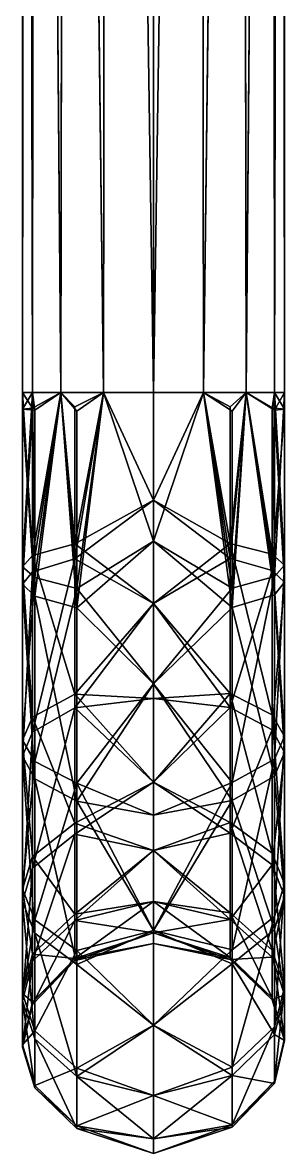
# Model space of a CAD drawing. Extents: x -65 to 65, y -716 to 0.
# Drawn here: x -20 to 20, y -716 to -543.6 of the extents above; entities that cross this region are included whole.
import ezdxf

# ---------------------------------------------------------------- set-up
doc = ezdxf.new("R2010")
doc.units = 0
doc.layers.get('0').update_dxf_attribs({"linetype": 'CONTINUOUS'})

msp = doc.modelspace()

# ---------------------------------------------------------------- meshes
at = {"color": 7}
mesh = msp.add_polyface(dxfattribs=at)
corners = [(-19.49, -126.75, 3.54), (-20, -126.57, 0.03), (-20, -600), (-19.51, -126.74, -3.48), (19.51, -126.74, -3.48), (20, -126.57, 0.03), (20, -600), (19.49, -126.75, 3.54), (-19.49, -126.75, -196.46), (-20, -126.57, -199.97), (-20, -600, -200), (-19.51, -126.74, -203.48), (-18.13, -127.19, -206.75), (-18.48, -600, -206.12), (19.51, -126.74, -203.48), (18.48, -600, -206.12), (18.13, -127.19, -206.75), (20, -126.57, -199.97), (20, -600, -200), (19.49, -126.75, -196.46), (0, -130, -216), (0, -130, -220.6), (7.05, -129.58, -214.97), (0, -130, -178.48), (7.02, -129.59, -185.02), (11.74, -128.91, -178.48), (0, -130, -184), (13.35, -128.5, -188.09), (13.39, -128.49, -211.88), (11.74, -128.91, -220.6), (-7.05, -129.58, -214.97), (-11.74, -128.91, -220.6), (-13.39, -128.49, -211.88), (-13.35, -128.5, -188.09), (-7.02, -129.59, -185.02), (-11.74, -128.91, -178.48), (0, -130, -16), (0, -130, -21.48), (7.05, -129.58, -14.97), (0, -130, 20.4), (7.02, -129.59, 14.98), (11.74, -128.91, 20.4), (0, -130, 16), (13.35, -128.5, 11.91), (13.39, -128.49, -11.88), (11.74, -128.91, -21.48), (-7.05, -129.58, -14.97), (-11.74, -128.91, -21.48), (-13.39, -128.49, -11.88), (-13.35, -128.5, 11.91), (-7.02, -129.59, 14.98), (-11.74, -128.91, 20.4)]
mesh.append_faces([[corners[k] for k in face] for face in [(23, 24, 25, 23), (22, 21, 29, 22), (21, 30, 31, 21), (39, 40, 41, 39), (38, 37, 45, 38), (37, 46, 47, 37)]], dxfattribs={"vtx0": -1, "vtx3": -1, "color": 7})
mesh.append_faces([[corners[k] for k in face] for face in [(20, 21, 22, 20), (26, 23, 34, 26), (36, 37, 38, 36), (42, 39, 50, 42)]], dxfattribs={"vtx1": -1, "vtx3": -1, "color": 7})
mesh.append_faces([[corners[k] for k in face] for face in [(23, 26, 24, 23), (21, 20, 30, 21), (23, 35, 34, 23), (39, 42, 40, 39), (37, 36, 46, 37), (39, 51, 50, 39)]], dxfattribs={"vtx2": -1, "vtx3": -1, "color": 7})
mesh.append_faces([[corners[k] for k in face] for face in [(0, 1, 2, 0), (1, 3, 2, 1), (4, 5, 6, 4), (5, 7, 6, 5), (8, 9, 10, 8), (9, 11, 10, 9), (11, 12, 13, 11), (14, 15, 16, 14), (14, 17, 18, 14), (17, 19, 18, 17), (24, 27, 25, 24), (28, 22, 29, 28), (30, 32, 31, 30), (33, 34, 35, 33), (40, 43, 41, 40), (44, 38, 45, 44), (46, 48, 47, 46), (49, 50, 51, 49)]], dxfattribs={"vtx3": -1, "color": 7})
mesh = msp.add_polyface(dxfattribs=at)
corners = [(-14.14, -600, -11.31), (-13.39, -128.49, -11.88), (-7.65, -600, -14.78), (-20, -600), (-19.51, -126.74, -3.48), (-18.48, -600, -6.12), (-18.48, -600, 6.12), (-19.49, -126.75, 3.54), (-7.65, -600, 14.78), (-13.35, -128.5, 11.91), (-14.14, -600, 11.31), (0, -600, 16), (-7.02, -129.59, 14.98), (-18.1, -127.2, 6.81), (-18.13, -127.19, -6.75), (14.14, -600, 11.31), (13.35, -128.5, 11.91), (7.65, -600, 14.78), (20, -600), (19.49, -126.75, 3.54), (18.48, -600, 6.12), (18.48, -600, -6.12), (19.51, -126.74, -3.48), (7.65, -600, -14.78), (13.39, -128.49, -11.88), (14.14, -600, -11.31), (0, -600, -16), (7.05, -129.58, -14.97), (18.13, -127.19, -6.75), (18.1, -127.2, 6.81), (-18.5, -602.36, -6.1), (-12, -602.19, -12.83), (11.7, -602.18, -13), (18.13, -602.34, -6.78), (19.99, -602.5, -0.54), (-14.14, -600, -211.31), (-13.39, -128.49, -211.88), (-7.65, -600, -214.78), (-18.48, -600, -193.88), (-19.49, -126.75, -196.46), (-20, -600, -200), (-7.65, -600, -185.22), (-13.35, -128.5, -188.09), (-14.14, -600, -188.69), (0, -600, -184), (-7.02, -129.59, -185.02), (-18.1, -127.2, -193.19), (-18.48, -600, -206.12), (-18.13, -127.19, -206.75), (-7.05, -129.58, -214.97), (0, -600, -216), (14.14, -600, -188.69), (13.35, -128.5, -188.09), (7.65, -600, -185.22), (20, -600, -200), (19.49, -126.75, -196.46), (18.48, -600, -193.88), (7.65, -600, -214.78), (13.39, -128.49, -211.88), (14.14, -600, -211.31), (7.05, -129.58, -214.97), (18.13, -127.19, -206.75), (18.48, -600, -206.12), (18.1, -127.2, -193.19), (7.02, -129.59, -185.02)]
mesh.append_faces([[corners[k] for k in face] for face in [(2, 31, 0, 2), (25, 32, 23, 25)]], dxfattribs={"vtx0": -1, "vtx1": -1, "vtx3": -1, "color": 7})
mesh.append_faces([[corners[k] for k in face] for face in [(10, 13, 6, 10), (25, 28, 21, 25), (43, 46, 38, 43), (59, 61, 62, 59)]], dxfattribs={"vtx0": -1, "vtx2": -1, "vtx3": -1, "color": 7})
mesh.append_faces([[corners[k] for k in face] for face in [(8, 9, 10, 8), (11, 12, 8, 11), (23, 24, 25, 23), (26, 27, 23, 26), (5, 0, 30, 5), (41, 42, 43, 41), (44, 45, 41, 44), (57, 58, 59, 57), (50, 60, 57, 50)]], dxfattribs={"vtx0": -1, "vtx3": -1, "color": 7})
mesh.append_faces([[corners[k] for k in face] for face in [(5, 14, 0, 5), (20, 29, 15, 20), (5, 30, 3, 5), (21, 33, 25, 21), (47, 48, 35, 47)]], dxfattribs={"vtx1": -1, "vtx2": -1, "vtx3": -1, "color": 7})
mesh.append_faces([[corners[k] for k in face] for face in [(0, 1, 2, 0), (15, 16, 17, 15), (35, 36, 37, 35), (37, 49, 50, 37), (51, 52, 53, 51), (56, 63, 51, 56), (53, 64, 44, 53)]], dxfattribs={"vtx1": -1, "vtx3": -1, "color": 7})
mesh.append_faces([[corners[k] for k in face] for face in [(3, 4, 5, 3), (6, 7, 3, 6), (18, 19, 20, 18), (21, 22, 18, 21), (18, 34, 21, 18), (38, 39, 40, 38), (54, 55, 56, 54)]], dxfattribs={"vtx2": -1, "vtx3": -1, "color": 7})
mesh = msp.add_polyface(dxfattribs=at)
corners = [(0, -130, -16), (0, -600, -16), (-7.05, -129.58, -14.97), (-13.39, -128.49, -11.88), (-14.14, -600, -11.31), (-18.13, -127.19, -6.75), (-19.49, -126.75, 3.54), (-18.48, -600, 6.12), (-18.1, -127.2, 6.81), (-13.35, -128.5, 11.91), (-7.65, -600, 14.78), (-7.02, -129.59, 14.98), (0, -130, 16), (0, -600, 16), (-14.14, -600, 11.31), (-19.51, -126.74, -3.48), (-18.48, -600, -6.12), (-7.65, -600, -14.78), (7.02, -129.59, 14.98), (13.35, -128.5, 11.91), (14.14, -600, 11.31), (18.1, -127.2, 6.81), (19.51, -126.74, -3.48), (18.48, -600, -6.12), (18.13, -127.19, -6.75), (13.39, -128.49, -11.88), (7.65, -600, -14.78), (7.05, -129.58, -14.97), (14.14, -600, -11.31), (19.49, -126.75, 3.54), (18.48, -600, 6.12), (7.65, -600, 14.78), (0, -130, -216), (0, -600, -216), (-7.05, -129.58, -214.97), (-13.39, -128.49, -211.88), (-14.14, -600, -211.31), (-18.13, -127.19, -206.75), (-20, -600, -200), (-19.51, -126.74, -203.48), (-18.48, -600, -206.12), (-19.49, -126.75, -196.46), (-18.48, -600, -193.88), (-18.1, -127.2, -193.19), (-13.35, -128.5, -188.09), (-7.65, -600, -185.22), (-7.02, -129.59, -185.02), (0, -130, -184), (0, -600, -184), (-14.14, -600, -188.69), (-7.65, -600, -214.78), (7.02, -129.59, -185.02), (13.35, -128.5, -188.09), (14.14, -600, -188.69), (18.1, -127.2, -193.19), (18.48, -600, -206.12), (19.51, -126.74, -203.48), (20, -600, -200), (13.39, -128.49, -211.88), (7.65, -600, -214.78), (7.05, -129.58, -214.97), (18.13, -127.19, -206.75), (14.14, -600, -211.31), (19.49, -126.75, -196.46), (18.48, -600, -193.88), (7.65, -600, -185.22)]
mesh.append_faces([[corners[k] for k in face] for face in [(9, 10, 11, 9), (2, 1, 17, 2), (25, 26, 27, 25), (18, 13, 31, 18), (44, 45, 46, 44), (58, 59, 60, 58)]], dxfattribs={"vtx0": -1, "vtx3": -1, "color": 7})
mesh.append_faces([[corners[k] for k in face] for face in [(0, 1, 2, 0), (3, 4, 5, 3), (12, 11, 13, 12), (9, 8, 14, 9), (12, 13, 18, 12), (19, 20, 21, 19), (0, 27, 1, 0), (25, 24, 28, 25), (32, 33, 34, 32), (35, 36, 37, 35), (47, 46, 48, 47), (44, 43, 49, 44), (47, 48, 51, 47), (52, 53, 54, 52), (32, 60, 33, 32), (58, 61, 62, 58)]], dxfattribs={"vtx1": -1, "vtx3": -1, "color": 7})
mesh.append_faces([[corners[k] for k in face] for face in [(3, 2, 17, 3), (19, 18, 31, 19), (38, 39, 40, 38), (35, 34, 50, 35), (55, 56, 57, 55), (52, 51, 65, 52)]], dxfattribs={"vtx2": -1, "vtx3": -1, "color": 7})
mesh.append_faces([[corners[k] for k in face] for face in [(6, 7, 8, 6), (15, 5, 16, 15), (22, 23, 24, 22), (29, 21, 30, 29), (41, 42, 43, 41), (63, 54, 64, 63)]], dxfattribs={"vtx3": -1, "color": 7})
mesh = msp.add_polyface(dxfattribs=at)
corners = [(0, -616.4, -182.41), (-7.65, -600, -185.22), (-12, -623.05, -184.1), (0, -632.14, -177.6), (-18.5, -624.82, -190.59), (-20, -600, -200), (-19.99, -626.56, -196.94), (-18.5, -649.51, -179.82), (-12, -645.96, -174.1), (-14.14, -600, -188.69), (-18.13, -628.21, -202.96), (-14.14, -600, -211.31), (-11.7, -629.86, -208.96), (-18.13, -656.27, -190.72), (-19.99, -652.98, -185.42), (-18.48, -600, -206.12), (-7.65, -600, -214.78), (0, -622.64, -213.79), (0, -622.64, 13.79), (-11.7, -632.83, 8.1), (0, -644.39, 7.16), (-18.13, -602.68, 6.72), (-19.99, -602.52, 0.48), (-18.13, -631.03, 2.15), (-14.14, -600, 11.31), (-7.65, -600, -14.78), (0, -616.4, -17.59), (-12, -625.34, -16.56), (-12, -648.08, -27.26), (0, -632.14, -22.4), (0, -646.66, -169.84), (0, -644.39, -207.16), (-18.5, -651.79, -21.64), (-18.5, -627.3, -10.13), (-19.99, -655.43, -16.15), (-19.99, -629.21, -3.83), (-18.5, -602.36, -6.1), (-14.14, -600, -11.31), (-11.7, -602.83, 12.94), (-7.65, -600, 14.78), (-11.7, -662.3, -5.75)]
mesh.append_faces([[corners[k] for k in face] for face in [(4, 6, 7, 4), (10, 6, 15, 10), (21, 22, 23, 21), (33, 35, 36, 33)]], dxfattribs={"vtx0": -1, "vtx1": -1, "vtx3": -1, "color": 7})
mesh.append_faces([[corners[k] for k in face] for face in [(4, 5, 6, 4), (10, 14, 6, 10), (33, 34, 35, 33), (36, 35, 22, 36)]], dxfattribs={"vtx0": -1, "vtx2": -1, "vtx3": -1, "color": 7})
mesh.append_faces([[corners[k] for k in face] for face in [(0, 1, 2, 0), (4, 8, 2, 4), (25, 26, 27, 25), (23, 40, 19, 23)]], dxfattribs={"vtx0": -1, "vtx3": -1, "color": 7})
mesh.append_faces([[corners[k] for k in face] for face in [(10, 13, 14, 10), (22, 35, 23, 22), (23, 19, 24, 23)]], dxfattribs={"vtx1": -1, "vtx2": -1, "vtx3": -1, "color": 7})
mesh.append_faces([[corners[k] for k in face] for face in [(10, 12, 13, 10), (21, 23, 24, 21), (38, 24, 19, 38), (38, 19, 39, 38), (18, 39, 19, 18)]], dxfattribs={"vtx1": -1, "vtx3": -1, "color": 7})
mesh.append_faces([[corners[k] for k in face] for face in [(4, 7, 8, 4), (4, 2, 9, 4), (28, 27, 29, 28), (32, 33, 27, 32)]], dxfattribs={"vtx2": -1, "vtx3": -1, "color": 7})
mesh.append_faces([[corners[k] for k in face] for face in [(0, 2, 3, 0), (10, 11, 12, 10), (16, 17, 12, 16), (18, 19, 20, 18), (29, 27, 26, 29), (3, 2, 8, 3), (3, 8, 30, 3), (17, 31, 12, 17), (33, 36, 37, 33), (33, 37, 27, 33)]], dxfattribs={"vtx3": -1, "color": 7})
mesh = msp.add_polyface(dxfattribs=at)
corners = [(0, -600, -184), (-7.65, -600, -185.22), (0, -616.4, -182.41), (-18.48, -600, -193.88), (-18.5, -624.82, -190.59), (-14.14, -600, -188.69), (-20, -600, -200), (-14.14, -600, -211.31), (-18.13, -628.21, -202.96), (-18.48, -600, -206.12), (0, -600, -216), (0, -622.64, -213.79), (-7.65, -600, -214.78), (-11.7, -629.86, -208.96), (0, -600, 16), (-7.65, -600, 14.78), (0, -622.64, 13.79), (-14.14, -600, 11.31), (-11.7, -602.83, 12.94), (-18.48, -600, 6.12), (-18.13, -602.68, 6.72), (-19.99, -602.52, 0.48), (0, -600, -16), (0, -616.4, -17.59), (-7.65, -600, -14.78), (-12, -625.34, -16.56), (-12, -602.19, -12.83), (-19.99, -626.56, -196.94), (-12, -623.05, -184.1), (-18.5, -602.36, -6.1), (-20, -600), (-14.14, -600, -11.31), (7.65, -600, -214.78), (18.48, -600, -206.12), (18.5, -628.03, -202.3), (14.14, -600, -211.31), (20, -600, -200), (14.14, -600, -188.69), (18.13, -624.64, -189.93), (18.48, -600, -193.88), (7.65, -600, -185.22), (11.7, -623, -183.93), (7.65, -600, -14.78), (18.13, -602.34, -6.78), (18.48, -600, -6.12), (19.99, -602.5, -0.54), (18.48, -600, 6.12), (18.5, -602.66, 6.04), (20, -600), (14.14, -600, 11.31), (7.65, -600, 14.78), (12, -602.83, 12.76), (19.99, -626.29, -195.95), (12, -629.81, -208.79), (11.7, -602.18, -13), (14.14, -600, -11.31), (11.7, -625.29, -16.73)]
mesh.append_faces([[corners[k] for k in face] for face in [(3, 6, 4, 3), (6, 9, 27, 6), (33, 36, 34, 33), (36, 39, 52, 36)]], dxfattribs={"vtx0": -1, "vtx1": -1, "vtx3": -1, "color": 7})
mesh.append_faces([[corners[k] for k in face] for face in [(29, 21, 30, 29), (26, 25, 31, 26), (54, 55, 56, 54), (54, 56, 42, 54), (47, 45, 48, 47)]], dxfattribs={"vtx0": -1, "vtx2": -1, "vtx3": -1, "color": 7})
mesh.append_faces([[corners[k] for k in face] for face in [(46, 49, 47, 46)]], dxfattribs={"vtx0": -1, "vtx3": -1, "color": 7})
mesh.append_faces([[corners[k] for k in face] for face in [(3, 4, 5, 3), (24, 25, 26, 24), (33, 34, 35, 33), (46, 47, 48, 46)]], dxfattribs={"vtx1": -1, "vtx2": -1, "vtx3": -1, "color": 7})
mesh.append_faces([[corners[k] for k in face] for face in [(0, 1, 2, 0), (22, 23, 24, 22), (0, 2, 40, 0), (22, 42, 23, 22)]], dxfattribs={"vtx1": -1, "vtx3": -1, "color": 7})
mesh.append_faces([[corners[k] for k in face] for face in [(7, 8, 9, 7), (19, 20, 17, 19), (20, 19, 21, 20), (30, 21, 19, 30)]], dxfattribs={"vtx2": -1, "vtx3": -1, "color": 7})
mesh.append_faces([[corners[k] for k in face] for face in [(10, 11, 12, 10), (12, 13, 7, 12), (14, 15, 16, 14), (17, 18, 15, 17), (1, 5, 28, 1), (10, 32, 11, 10), (37, 38, 39, 37), (40, 41, 37, 40), (43, 44, 45, 43), (50, 51, 49, 50), (14, 16, 50, 14), (32, 35, 53, 32)]], dxfattribs={"vtx3": -1, "color": 7})
mesh = msp.add_polyface(dxfattribs=at)
corners = [(0, -622.64, -213.79), (7.65, -600, -214.78), (12, -629.81, -208.79), (0, -644.39, -207.16), (18.5, -628.03, -202.3), (20, -600, -200), (19.99, -626.29, -195.95), (18.5, -655.91, -190.14), (12, -659.46, -195.86), (14.14, -600, -211.31), (18.13, -624.64, -189.93), (14.14, -600, -188.69), (11.7, -623, -183.93), (18.13, -649.15, -179.24), (19.99, -652.44, -184.55), (18.48, -600, -193.88), (7.65, -600, -185.22), (0, -616.4, -182.41), (11.7, -645.87, -173.96), (0, -632.14, -177.6), (0, -616.4, -17.59), (11.7, -625.29, -16.73), (0, -632.14, -22.4), (18.13, -602.34, -6.78), (19.99, -602.5, -0.54), (18.13, -627.1, -10.78), (14.14, -600, -11.31), (7.65, -600, 14.78), (0, -622.64, 13.79), (12, -632.78, 7.93), (12, -602.83, 12.76), (0, -644.39, 7.16), (18.13, -651.42, -22.21), (19.99, -628.91, -4.81), (18.5, -630.83, 1.49), (19.99, -654.86, -17), (18.5, -602.66, 6.04), (14.14, -600, 11.31), (11.7, -647.99, -27.4), (0, -646.66, -30.16), (7.65, -600, -14.78)]
mesh.append_faces([[corners[k] for k in face] for face in [(4, 6, 7, 4), (10, 6, 15, 10), (34, 33, 36, 34), (34, 37, 29, 34)]], dxfattribs={"vtx0": -1, "vtx1": -1, "vtx3": -1, "color": 7})
mesh.append_faces([[corners[k] for k in face] for face in [(4, 5, 6, 4), (10, 14, 6, 10), (34, 35, 33, 34), (36, 33, 24, 36)]], dxfattribs={"vtx0": -1, "vtx2": -1, "vtx3": -1, "color": 7})
mesh.append_faces([[corners[k] for k in face] for face in [(4, 8, 2, 4), (16, 17, 12, 16), (27, 29, 30, 27), (22, 38, 39, 22), (25, 38, 21, 25), (20, 40, 21, 20)]], dxfattribs={"vtx0": -1, "vtx3": -1, "color": 7})
mesh.append_faces([[corners[k] for k in face] for face in [(10, 13, 14, 10), (32, 25, 33, 32), (24, 33, 25, 24)]], dxfattribs={"vtx1": -1, "vtx2": -1, "vtx3": -1, "color": 7})
mesh.append_faces([[corners[k] for k in face] for face in [(10, 12, 13, 10), (18, 13, 12, 18), (23, 24, 25, 23), (30, 29, 37, 30)]], dxfattribs={"vtx1": -1, "vtx3": -1, "color": 7})
mesh.append_faces([[corners[k] for k in face] for face in [(4, 2, 9, 4), (23, 25, 26, 23), (27, 28, 29, 27), (34, 36, 37, 34), (22, 21, 38, 22)]], dxfattribs={"vtx2": -1, "vtx3": -1, "color": 7})
mesh.append_faces([[corners[k] for k in face] for face in [(0, 1, 2, 0), (0, 2, 3, 0), (10, 11, 12, 10), (18, 12, 19, 18), (20, 21, 22, 20), (31, 29, 28, 31), (17, 19, 12, 17), (25, 21, 26, 25)]], dxfattribs={"vtx3": -1, "color": 7})
mesh = msp.add_polyface(dxfattribs=at)
corners = [(0, -664.45, -196.45), (-11.7, -659.55, -196.01), (0, -644.39, -207.16), (0, -682.02, -182.02), (-11.7, -685.08, -174.33), (-18.13, -680.39, -170.24), (-18.13, -656.27, -190.72), (-11.7, -629.86, -208.96), (0, -646.66, -30.16), (-12, -648.08, -27.26), (0, -632.14, -22.4), (0, -659.4, -40.6), (-12, -667.31, -44.57), (-18.5, -672.51, -40.29), (-18.5, -651.79, -21.64), (-12, -625.34, -16.56), (0, -659.4, -159.4), (-12, -665.67, -157.37), (0, -669.84, -146.67), (-12, -645.96, -174.1), (-18.5, -649.51, -179.82), (-18.5, -670.73, -161.8), (-12, -679.5, -135.83), (0, -646.66, -169.84), (-19.99, -626.56, -196.94), (-19.99, -652.98, -185.42), (-19.99, -675.69, -166.13), (-19.99, -677.59, -36.11), (-19.99, -655.43, -16.15), (-18.5, -627.3, -10.13), (0, -669.84, -53.33), (-18.13, -682.41, -32.14), (-18.13, -658.87, -10.94), (-11.7, -662.3, -5.75), (-18.13, -631.03, 2.15), (-19.99, -629.21, -3.83), (0, -644.39, 7.16), (-11.7, -632.83, 8.1), (0, -664.45, -3.55)]
mesh.append_faces([[corners[k] for k in face] for face in [(20, 25, 21, 20), (25, 6, 26, 25), (14, 28, 29, 14)]], dxfattribs={"vtx0": -1, "vtx1": -1, "vtx3": -1, "color": 7})
mesh.append_faces([[corners[k] for k in face] for face in [(20, 24, 25, 20), (14, 27, 28, 14), (32, 35, 28, 32)]], dxfattribs={"vtx0": -1, "vtx2": -1, "vtx3": -1, "color": 7})
mesh.append_faces([[corners[k] for k in face] for face in [(1, 5, 6, 1), (9, 11, 12, 9), (9, 13, 14, 9), (17, 20, 21, 17)]], dxfattribs={"vtx0": -1, "vtx3": -1, "color": 7})
mesh.append_faces([[corners[k] for k in face] for face in [(25, 26, 21, 25), (6, 5, 26, 6), (14, 13, 27, 14), (31, 32, 28, 31), (32, 34, 35, 32)]], dxfattribs={"vtx1": -1, "vtx2": -1, "vtx3": -1, "color": 7})
mesh.append_faces([[corners[k] for k in face] for face in [(0, 3, 1, 0), (1, 6, 7, 1), (8, 9, 10, 8), (8, 11, 9, 8), (9, 14, 15, 9), (17, 16, 19, 17), (17, 21, 22, 17), (32, 33, 34, 32)]], dxfattribs={"vtx1": -1, "vtx3": -1, "color": 7})
mesh.append_faces([[corners[k] for k in face] for face in [(1, 4, 5, 1), (9, 12, 13, 9), (17, 19, 20, 17), (16, 23, 19, 16)]], dxfattribs={"vtx2": -1, "vtx3": -1, "color": 7})
mesh.append_faces([[corners[k] for k in face] for face in [(0, 1, 2, 0), (1, 7, 2, 1), (16, 17, 18, 16), (17, 22, 18, 17), (11, 30, 12, 11), (36, 37, 33, 36), (36, 33, 38, 36)]], dxfattribs={"vtx3": -1, "color": 7})
mesh = msp.add_polyface(dxfattribs=at)
corners = [(18.5, -628.03, -202.3), (18.5, -655.91, -190.14), (12, -659.46, -195.86), (0, -646.66, -169.84), (11.7, -645.87, -173.96), (0, -632.14, -177.6), (0, -659.4, -159.4), (11.7, -665.54, -157.26), (18.13, -670.22, -161.35), (18.13, -649.15, -179.24), (0, -659.4, -40.6), (11.7, -667.18, -44.68), (0, -669.84, -53.33), (11.7, -647.99, -27.4), (18.13, -651.42, -22.21), (18.13, -671.98, -40.73), (11.7, -680.32, -66.49), (0, -646.66, -30.16), (0, -664.45, -3.55), (12, -662.2, -5.9), (0, -644.39, 7.16), (0, -682.02, -17.98), (18.5, -681.88, -32.57), (18.5, -658.49, -11.51), (12, -632.78, 7.93), (12, -684.95, -174.22), (19.99, -626.29, -195.95), (19.99, -652.44, -184.55), (18.5, -679.88, -169.79), (0, -644.39, -207.16), (12, -629.81, -208.79), (0, -664.45, -196.45), (19.99, -674.92, -165.46), (0, -669.84, -146.67), (19.99, -676.8, -36.76), (19.99, -654.86, -17), (18.5, -630.83, 1.49), (18.13, -627.1, -10.78), (19.99, -628.91, -4.81)]
mesh.append_faces([[corners[k] for k in face] for face in [(1, 27, 28, 1), (27, 9, 32, 27), (23, 35, 36, 23), (34, 15, 35, 34)]], dxfattribs={"vtx0": -1, "vtx1": -1, "vtx3": -1, "color": 7})
mesh.append_faces([[corners[k] for k in face] for face in [(1, 26, 27, 1), (23, 34, 35, 23), (14, 38, 35, 14)]], dxfattribs={"vtx0": -1, "vtx2": -1, "vtx3": -1, "color": 7})
mesh.append_faces([[corners[k] for k in face] for face in [(4, 6, 7, 4), (4, 8, 9, 4), (11, 14, 15, 11), (19, 22, 23, 19)]], dxfattribs={"vtx0": -1, "vtx3": -1, "color": 7})
mesh.append_faces([[corners[k] for k in face] for face in [(27, 32, 28, 27), (9, 8, 32, 9), (23, 22, 34, 23), (15, 14, 35, 15)]], dxfattribs={"vtx1": -1, "vtx2": -1, "vtx3": -1, "color": 7})
mesh.append_faces([[corners[k] for k in face] for face in [(3, 6, 4, 3), (11, 10, 13, 11), (11, 16, 12, 11), (19, 23, 24, 19), (14, 13, 37, 14)]], dxfattribs={"vtx1": -1, "vtx3": -1, "color": 7})
mesh.append_faces([[corners[k] for k in face] for face in [(0, 1, 2, 0), (4, 7, 8, 4), (11, 13, 14, 11), (10, 17, 13, 10), (25, 2, 1, 25), (23, 36, 24, 23)]], dxfattribs={"vtx2": -1, "vtx3": -1, "color": 7})
mesh.append_faces([[corners[k] for k in face] for face in [(3, 4, 5, 3), (10, 11, 12, 10), (18, 19, 20, 18), (18, 21, 19, 18), (19, 24, 20, 19), (29, 30, 2, 29), (29, 2, 31, 29), (33, 7, 6, 33)]], dxfattribs={"vtx3": -1, "color": 7})
mesh = msp.add_polyface(dxfattribs=at)
corners = [(-11.7, -659.55, -196.01), (0, -682.02, -182.02), (-11.7, -685.08, -174.33), (0, -682.02, -17.98), (-11.7, -687.21, -28.18), (0, -696.45, -35.55), (-11.7, -662.3, -5.75), (-18.13, -658.87, -10.94), (-18.13, -682.41, -32.14), (0, -664.45, -3.55), (0, -677.6, -67.86), (-12, -680.48, -66.42), (0, -669.84, -53.33), (0, -682.39, -83.61), (-12, -686.6, -89.77), (-18.5, -693.28, -88.98), (-18.5, -686.69, -63.83), (-12, -667.31, -44.57), (0, -682.39, -116.39), (-12, -686.3, -112.5), (0, -684, -100), (0, -677.6, -132.14), (-12, -679.5, -135.83), (-18.5, -685.63, -138.6), (-18.5, -692.96, -113.46), (-18.13, -697.33, -143.87), (-18.13, -680.39, -170.24), (-19.99, -675.69, -166.13), (-19.99, -691.63, -141.3), (-18.5, -670.73, -161.8), (0, -669.84, -146.67), (-19.99, -692.76, -61.3), (-18.5, -672.51, -40.29), (-19.99, -677.59, -36.11), (-18.13, -698.52, -58.89), (-19.99, -655.43, -16.15), (11.7, -686.13, -112.47)]
mesh.append_faces([[corners[k] for k in face] for face in [(27, 26, 28, 27), (16, 31, 32, 16), (33, 8, 35, 33)]], dxfattribs={"vtx0": -1, "vtx1": -1, "vtx3": -1, "color": 7})
mesh.append_faces([[corners[k] for k in face] for face in [(27, 23, 29, 27)]], dxfattribs={"vtx0": -1, "vtx2": -1, "vtx3": -1, "color": 7})
mesh.append_faces([[corners[k] for k in face] for face in [(0, 1, 2, 0), (4, 7, 8, 4), (11, 13, 14, 11), (11, 15, 16, 11), (19, 21, 22, 19), (19, 23, 24, 19), (2, 25, 26, 2), (22, 29, 23, 22)]], dxfattribs={"vtx0": -1, "vtx3": -1, "color": 7})
mesh.append_faces([[corners[k] for k in face] for face in [(27, 28, 23, 27), (26, 25, 28, 26), (31, 33, 32, 31), (34, 8, 33, 34)]], dxfattribs={"vtx1": -1, "vtx2": -1, "vtx3": -1, "color": 7})
mesh.append_faces([[corners[k] for k in face] for face in [(10, 11, 12, 10), (10, 13, 11, 10), (11, 16, 17, 11), (18, 21, 19, 18), (19, 24, 14, 19)]], dxfattribs={"vtx1": -1, "vtx3": -1, "color": 7})
mesh.append_faces([[corners[k] for k in face] for face in [(4, 6, 7, 4), (11, 14, 15, 11), (11, 17, 12, 11), (19, 22, 23, 19), (16, 32, 17, 16), (21, 18, 36, 21)]], dxfattribs={"vtx2": -1, "vtx3": -1, "color": 7})
mesh.append_faces([[corners[k] for k in face] for face in [(3, 4, 5, 3), (4, 3, 6, 4), (3, 9, 6, 3), (18, 19, 20, 18), (19, 14, 20, 19), (21, 30, 22, 21), (13, 20, 14, 13)]], dxfattribs={"vtx3": -1, "color": 7})
mesh = msp.add_polyface(dxfattribs=at)
corners = [(0, -677.6, -132.14), (11.7, -679.34, -135.76), (0, -669.84, -146.67), (11.7, -686.13, -112.47), (18.13, -692.28, -113.37), (18.13, -685.01, -138.32), (11.7, -665.54, -157.26), (0, -682.39, -83.61), (11.7, -686.42, -89.79), (0, -684, -100), (11.7, -680.32, -66.49), (18.13, -686.06, -64.1), (18.13, -692.6, -89.06), (0, -677.6, -67.86), (11.7, -667.18, -44.68), (18.13, -671.98, -40.73), (12, -662.2, -5.9), (0, -682.02, -17.98), (12, -687.08, -28.3), (18.5, -681.88, -32.57), (0, -682.02, -182.02), (12, -684.95, -174.22), (0, -696.45, -164.45), (12, -659.46, -195.86), (18.5, -655.91, -190.14), (18.5, -679.88, -169.79), (12, -702.84, -146.35), (0, -664.45, -196.45), (18.13, -670.22, -161.35), (19.99, -674.92, -165.46), (19.99, -690.7, -140.88), (18.5, -696.7, -143.59), (0, -682.39, -116.39), (19.99, -691.82, -61.69), (19.99, -676.8, -36.76), (0, -696.45, -35.55), (0, -669.84, -53.33)]
mesh.append_faces([[corners[k] for k in face] for face in [(29, 28, 30, 29), (33, 11, 34, 33)]], dxfattribs={"vtx0": -1, "vtx1": -1, "vtx3": -1, "color": 7})
mesh.append_faces([[corners[k] for k in face] for face in [(29, 31, 25, 29)]], dxfattribs={"vtx0": -1, "vtx2": -1, "vtx3": -1, "color": 7})
mesh.append_faces([[corners[k] for k in face] for face in [(1, 4, 5, 1), (8, 11, 12, 8), (21, 24, 25, 21), (6, 5, 28, 6), (3, 12, 4, 3), (10, 15, 11, 10)]], dxfattribs={"vtx0": -1, "vtx3": -1, "color": 7})
mesh.append_faces([[corners[k] for k in face] for face in [(29, 30, 31, 29), (28, 5, 30, 28), (33, 34, 19, 33), (11, 15, 34, 11)]], dxfattribs={"vtx1": -1, "vtx2": -1, "vtx3": -1, "color": 7})
mesh.append_faces([[corners[k] for k in face] for face in [(1, 0, 3, 1), (1, 5, 6, 1), (8, 7, 10, 8), (8, 12, 3, 8), (14, 15, 10, 14), (21, 20, 23, 21), (21, 25, 26, 21), (13, 36, 10, 13)]], dxfattribs={"vtx1": -1, "vtx3": -1, "color": 7})
mesh.append_faces([[corners[k] for k in face] for face in [(1, 3, 4, 1), (8, 10, 11, 8), (7, 13, 10, 7), (16, 18, 19, 16), (20, 27, 23, 20)]], dxfattribs={"vtx2": -1, "vtx3": -1, "color": 7})
mesh.append_faces([[corners[k] for k in face] for face in [(0, 1, 2, 0), (1, 6, 2, 1), (7, 8, 9, 7), (8, 3, 9, 8), (16, 17, 18, 16), (20, 21, 22, 20), (32, 9, 3, 32), (17, 35, 18, 17)]], dxfattribs={"vtx3": -1, "color": 7})
mesh = msp.add_polyface(dxfattribs=at)
corners = [(0, -707.17, -144.39), (-11.7, -702.99, -146.42), (0, -696.45, -164.45), (-11.7, -711.81, -116.19), (-18.13, -705.65, -115.3), (-18.13, -697.33, -143.87), (-11.7, -685.08, -174.33), (0, -713.77, -122.63), (0, -713.77, -77.37), (-11.7, -712.19, -86.74), (0, -716, -100), (-11.7, -704.26, -56.5), (-18.13, -698.52, -58.89), (-18.13, -706.02, -87.47), (0, -707.17, -55.61), (-11.7, -687.21, -28.18), (-18.13, -682.41, -32.14), (0, -696.45, -35.55), (0, -682.02, -182.02), (-18.5, -692.96, -113.46), (-18.5, -685.63, -138.6), (-19.99, -691.63, -141.3), (-19.99, -699.47, -114.41), (-18.5, -693.28, -88.98), (-12, -686.6, -89.77), (-19.99, -699.82, -88.21), (-18.5, -686.69, -63.83), (-19.99, -692.76, -61.3), (-19.99, -677.59, -36.11)]
mesh.append_faces([[corners[k] for k in face] for face in [(19, 22, 23, 19), (21, 5, 22, 21), (22, 4, 25, 22), (25, 13, 27, 25), (27, 12, 28, 27)]], dxfattribs={"vtx0": -1, "vtx1": -1, "vtx3": -1, "color": 7})
mesh.append_faces([[corners[k] for k in face] for face in [(19, 21, 22, 19), (26, 25, 27, 26)]], dxfattribs={"vtx0": -1, "vtx2": -1, "vtx3": -1, "color": 7})
mesh.append_faces([[corners[k] for k in face] for face in [(1, 4, 5, 1), (9, 12, 13, 9), (3, 13, 4, 3), (11, 16, 12, 11)]], dxfattribs={"vtx0": -1, "vtx3": -1, "color": 7})
mesh.append_faces([[corners[k] for k in face] for face in [(19, 20, 21, 19), (5, 4, 22, 5), (22, 25, 23, 22), (4, 13, 25, 4), (26, 23, 25, 26), (13, 12, 27, 13)]], dxfattribs={"vtx1": -1, "vtx2": -1, "vtx3": -1, "color": 7})
mesh.append_faces([[corners[k] for k in face] for face in [(1, 0, 3, 1), (1, 5, 6, 1), (9, 8, 11, 9), (9, 13, 3, 9), (15, 16, 11, 15)]], dxfattribs={"vtx1": -1, "vtx3": -1, "color": 7})
mesh.append_faces([[corners[k] for k in face] for face in [(1, 3, 4, 1), (0, 7, 3, 0), (9, 11, 12, 9), (8, 14, 11, 8), (19, 23, 24, 19)]], dxfattribs={"vtx2": -1, "vtx3": -1, "color": 7})
mesh.append_faces([[corners[k] for k in face] for face in [(0, 1, 2, 0), (1, 6, 2, 1), (8, 9, 10, 8), (9, 3, 10, 9), (15, 11, 17, 15), (2, 6, 18, 2), (7, 10, 3, 7)]], dxfattribs={"vtx3": -1, "color": 7})
mesh = msp.add_polyface(dxfattribs=at)
corners = [(0, -707.17, -55.61), (0, -696.45, -35.55), (-11.7, -704.26, -56.5), (12, -704.1, -56.57), (0, -713.77, -77.37), (12, -712.02, -86.76), (18.5, -705.34, -87.55), (18.5, -697.89, -59.16), (12, -687.08, -28.3), (0, -713.77, -122.63), (12, -711.63, -116.17), (0, -716, -100), (0, -707.17, -144.39), (12, -702.84, -146.35), (18.5, -696.7, -143.59), (18.5, -704.98, -115.2), (12, -684.95, -174.22), (0, -696.45, -164.45), (18.5, -679.88, -169.79), (19.99, -690.7, -140.88), (19.99, -698.46, -114.26), (18.13, -685.01, -138.32), (18.13, -692.28, -113.37), (19.99, -698.8, -88.33), (18.13, -692.6, -89.06), (19.99, -691.82, -61.69), (18.5, -681.88, -32.57), (18.13, -686.06, -64.1)]
mesh.append_faces([[corners[k] for k in face] for face in [(15, 20, 6, 15), (19, 21, 20, 19), (20, 22, 23, 20), (7, 25, 26, 7), (23, 24, 25, 23)]], dxfattribs={"vtx0": -1, "vtx1": -1, "vtx3": -1, "color": 7})
mesh.append_faces([[corners[k] for k in face] for face in [(15, 19, 20, 15), (7, 23, 25, 7)]], dxfattribs={"vtx0": -1, "vtx2": -1, "vtx3": -1, "color": 7})
mesh.append_faces([[corners[k] for k in face] for face in [(3, 4, 5, 3), (3, 6, 7, 3), (10, 12, 13, 10), (10, 14, 15, 10), (13, 18, 14, 13)]], dxfattribs={"vtx0": -1, "vtx3": -1, "color": 7})
mesh.append_faces([[corners[k] for k in face] for face in [(15, 14, 19, 15), (21, 22, 20, 21), (20, 23, 6, 20), (22, 24, 23, 22), (7, 6, 23, 7), (24, 27, 25, 24)]], dxfattribs={"vtx1": -1, "vtx2": -1, "vtx3": -1, "color": 7})
mesh.append_faces([[corners[k] for k in face] for face in [(0, 4, 3, 0), (3, 7, 8, 3), (9, 12, 10, 9), (10, 15, 5, 10)]], dxfattribs={"vtx1": -1, "vtx3": -1, "color": 7})
mesh.append_faces([[corners[k] for k in face] for face in [(3, 5, 6, 3), (10, 13, 14, 10), (15, 6, 5, 15), (7, 26, 8, 7)]], dxfattribs={"vtx2": -1, "vtx3": -1, "color": 7})
mesh.append_faces([[corners[k] for k in face] for face in [(0, 1, 2, 0), (0, 3, 1, 0), (3, 8, 1, 3), (9, 10, 11, 9), (10, 5, 11, 10), (16, 13, 17, 16), (12, 17, 13, 12), (4, 11, 5, 4)]], dxfattribs={"vtx3": -1, "color": 7})

doc.saveas('drawing.dxf')
